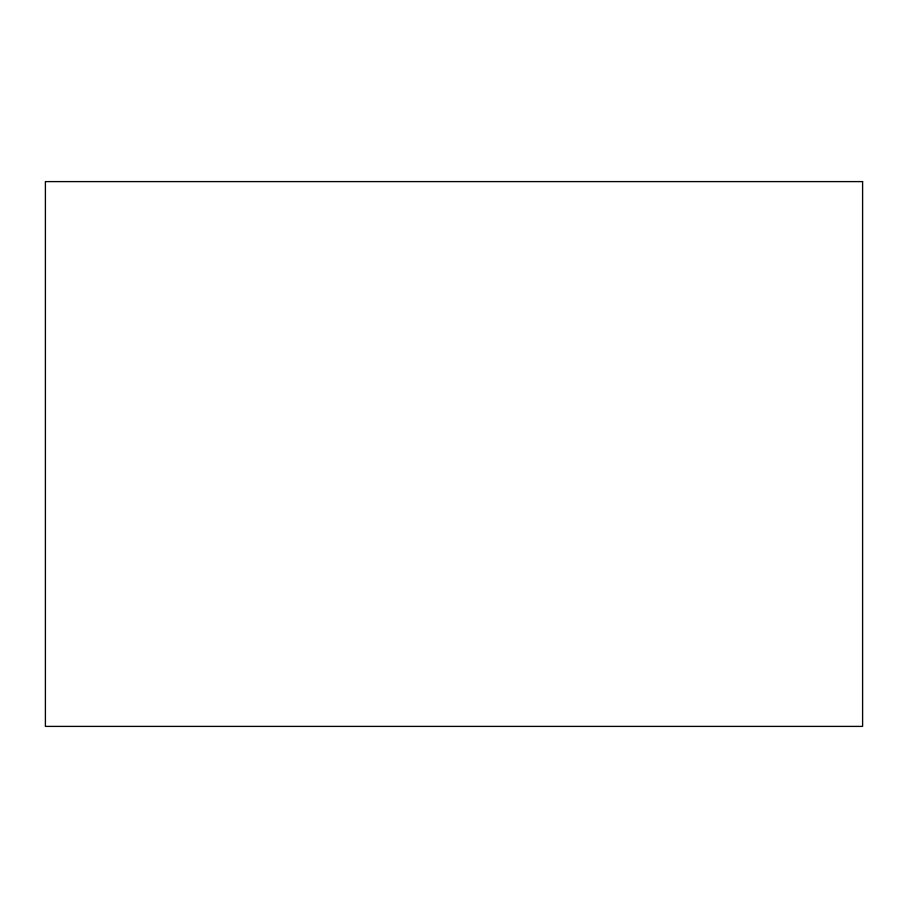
<?xml version="1.0" encoding="UTF-8"?>
<svg xmlns="http://www.w3.org/2000/svg" width="908" height="908" viewBox="0 0 908 908"><rect width="100%" height="100%" fill="white"/><g stroke="black" fill="none" stroke-linecap="round" stroke-linejoin="round"><path stroke-width="1.36" d="M862.6 181.6L45.4 181.6L45.4 726.4L862.6 726.4L862.6 181.6"/></g></svg>
